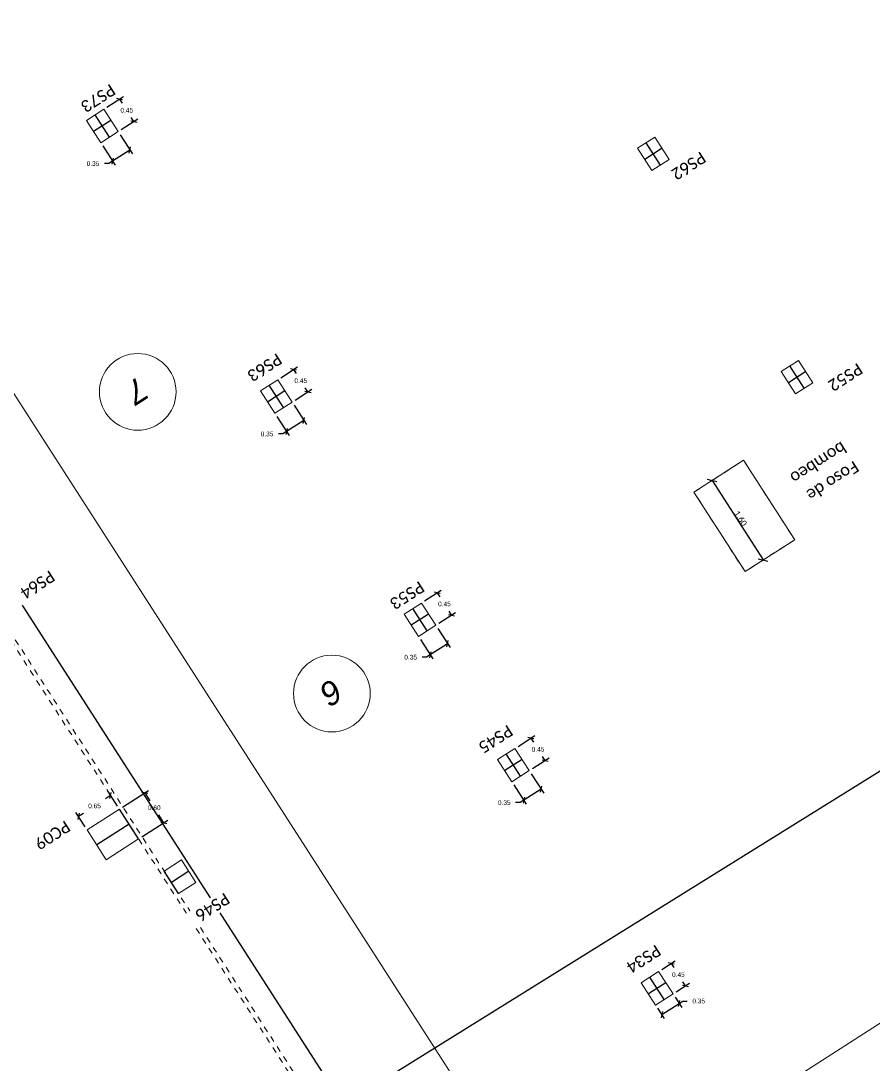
# Model space of a CAD drawing. Header units: metres. Extents: x 448 to 592, y 494 to 631.
# Drawn here: x 493.96 to 508.4, y 535.39 to 553.08 of the extents above; entities that cross this region are included whole.
import ezdxf

# ---------------------------------------------------------------- set-up
doc = ezdxf.new("R2010")
doc.units = ezdxf.units.M
doc.linetypes.add('Trazo general', pattern=[0.001875, 0.00125, -0.000625])
for name, color, linetype, lineweight, true_color in [('0-AR-TXT-1', 5, 'Continuous', 5, 0x0000ff), ('0-AR-TXT-2', 7, 'Continuous', 5, 0xae3800), ('00-AUX-4', 9, 'Trazo general', 5, 0x808080), ('00-AUX-6', 5, 'Trazo general', 5, 0x0000ff), ('00-AUX-7', 7, 'Continuous', 25, 0xff8000), ('CS-COTAS-1', 7, 'Continuous', 5, 0x0080c0)]:
    doc.layers.add(name, color=color, linetype=linetype, lineweight=lineweight, true_color=true_color)
for name, color, linetype, lineweight in [('0-AUX', 7, 'Continuous', 5), ('1-AR-PILARES', 7, 'Continuous', 5), ('1-AR-VISTA', 7, 'Continuous', 5), ('SECC_COTAS', 255, 'Continuous', 9)]:
    doc.layers.add(name, color=color, linetype=linetype, lineweight=lineweight)
doc.styles.add('Arial_I', font='ariali.ttf', dxfattribs={"height": 0.4})
doc.styles.add('Calibri', font='calibri.ttf', dxfattribs={"height": 0.2})
doc.styles.add('Calibri_2', font='calibri.ttf', dxfattribs={"height": 0.1})
doc.dimstyles.new('AIC_P_Azul', dxfattribs={"dimscale": 0.3048, "dimtxt": 0.117735, "dimasz": 0.393701, "dimexe": 0.098425, "dimexo": 0.262467, "dimgap": 0.032808, "dimtad": 1, "dimrnd": 0.01, "dimzin": 0, "dimdsep": 46, "dimtxsty": 'Calibri_2', "dimblk1": 'OBLIQUE', "dimblk2": 'OBLIQUE', "dimsah": 1, "dimcen": 0.09, "dimazin": 0, "dimtfac": 1, "dimtdec": 4, "dimtix": 1, "dimtmove": 0, "dimatfit": 3, "dimfxl": 1, "dimtvp": 1, "dimtolj": 1, "dimtzin": 0, "dimarcsym": 2})
doc.dimstyles.get("Standard").update_dxf_attribs({"dimtxt": 0.18, "dimasz": 0.18, "dimexe": 0.18, "dimexo": 0.0625, "dimgap": 0.09, "dimtad": 0, "dimtih": 1, "dimtoh": 1, "dimzin": 0, "dimdsep": 46, "dimtxsty": 'Standard', "dimcen": 0.09, "dimadec": 0, "dimazin": 0, "dimtfac": 1, "dimtdec": 4, "dimtofl": 0, "dimtmove": 0, "dimatfit": 3, "dimfxl": 1, "dimtolj": 1, "dimtzin": 0, "dimarcsym": 0})

# ---------------------------------------------------------------- blocks, each defined once
blk = doc.blocks.new('Rejilla - Extremo de rejilla-3554-Sótano 2 - STR')
at = {"layer": '0-AUX'}
blk.add_circle((0, 0), 0.0065, dxfattribs=at)
blk = doc.blocks.new('_Oblique')
at = {"color": 0, "linetype": 'ByBlock', "lineweight": -2}
blk.add_line((-0.5, -0.5), (0.5, 0.5), dxfattribs=at)
blk = doc.blocks.new('*D255')
at = {"layer": 'CS-COTAS-1', "color": 0, "lineweight": -2, "transparency": 16777216}
for p, q in [((505.675, 545.285), (505.645, 545.266)), ((505.671, 545.282), (506.536, 543.937)), ((506.54, 543.939), (506.511, 543.921))]:
    blk.add_line(p, q, dxfattribs=at)
at = {"layer": 'Defpoints', "color": 0, "transparency": 16777216}
for p in [(505.742, 545.328), (506.608, 543.983), (506.536, 543.937)]:
    blk.add_point(p, dxfattribs=at)
at = {"layer": 'CS-COTAS-1', "color": 0, "lineweight": -2, "transparency": 16777216, "xscale": 0.12, "yscale": 0.12, "zscale": 0.12}
for p, rotation in [((505.671, 545.282), 122.7553275663534), ((506.536, 543.937), 302.7553275663534)]:
    blk.add_blockref('_Oblique', p, dxfattribs=dict(at, rotation=rotation))
at = {"layer": 'CS-COTAS-1', "color": 0, "transparency": 16777216, "insert": (506.155, 544.643), "char_height": 0.1, "width": 0.34047, "attachment_point": 5, "rotation": 302.7553, "style": 'Calibri_2'}
blk.add_mtext('\\A1;1.60', dxfattribs=at)
blk = doc.blocks.new('*D449')
at = {"layer": 'Defpoints', "color": 0, "transparency": 16777216}
for p in [(505.01, 536.581), (504.716, 536.392), (505.114, 536.42)]:
    blk.add_point(p, dxfattribs=at)
at = {"layer": 'SECC_COTAS', "color": 0, "lineweight": -2, "transparency": 16777216}
for p, q in [((505.044, 536.529), (505.157, 536.353)), ((504.819, 536.231), (505.114, 536.42)), ((505.114, 536.42), (505.177, 536.461)), ((505.177, 536.461), (505.252, 536.461)), ((504.749, 536.339), (504.862, 536.164))]:
    blk.add_line(p, q, dxfattribs=at)
at = {"layer": 'SECC_COTAS', "color": 0, "lineweight": -2, "transparency": 16777216, "xscale": 0.075, "yscale": 0.075, "zscale": 0.075}
for p, rotation in [((505.114, 536.42), 32.75532756624251), ((504.819, 536.231), 212.7553275662425)]:
    blk.add_blockref('_Oblique', p, dxfattribs=dict(at, rotation=rotation))
at = {"layer": 'SECC_COTAS', "color": 0, "transparency": 16777216, "insert": (505.445, 536.461), "char_height": 0.08, "attachment_point": 5}
blk.add_mtext('\\A1;0.35', dxfattribs=at)
blk = doc.blocks.new('*D450')
at = {"layer": 'Defpoints', "color": 0, "transparency": 16777216}
for p in [(504.766, 536.96), (505.223, 536.719), (505.01, 536.581)]:
    blk.add_point(p, dxfattribs=at)
at = {"layer": 'SECC_COTAS', "color": 0, "lineweight": -2, "transparency": 16777216}
for p, q in [((504.819, 536.994), (505.047, 537.14)), ((504.98, 537.097), (505.024, 537.028)), ((505.062, 536.615), (505.29, 536.762)), ((505.223, 536.719), (505.179, 536.788))]:
    blk.add_line(p, q, dxfattribs=at)
at = {"layer": 'SECC_COTAS', "color": 0, "lineweight": -2, "transparency": 16777216, "xscale": 0.075, "yscale": 0.075, "zscale": 0.075}
for p, rotation in [((504.98, 537.097), 122.7553275662627), ((505.223, 536.719), 302.7553275662627)]:
    blk.add_blockref('_Oblique', p, dxfattribs=dict(at, rotation=rotation))
at = {"layer": 'SECC_COTAS', "color": 0, "transparency": 16777216, "insert": (505.101, 536.908), "char_height": 0.08, "attachment_point": 5}
blk.add_mtext('\\A1;0.45', dxfattribs=at)
blk = doc.blocks.new('*D462')
at = {"layer": 'Defpoints', "color": 0, "transparency": 16777216}
for p in [(495.48, 539.944), (495.628, 539.714), (495.082, 539.362)]:
    blk.add_point(p, dxfattribs=at)
at = {"layer": 'SECC_COTAS', "color": 0, "lineweight": -2, "transparency": 16777216}
for p, q in [((495.48, 539.944), (495.394, 539.888)), ((495.595, 539.766), (495.437, 540.011)), ((495.048, 539.414), (494.891, 539.659)), ((494.934, 539.592), (495.021, 539.648))]:
    blk.add_line(p, q, dxfattribs=at)
at = {"layer": 'SECC_COTAS', "color": 0, "lineweight": -2, "transparency": 16777216, "xscale": 0.075, "yscale": 0.075, "zscale": 0.075}
for p, rotation in [((495.48, 539.944), 32.75532756627037), ((494.934, 539.592), 212.7553275662704)]:
    blk.add_blockref('_Oblique', p, dxfattribs=dict(at, rotation=rotation))
at = {"layer": 'SECC_COTAS', "color": 0, "transparency": 16777216, "insert": (495.207, 539.768), "char_height": 0.08, "attachment_point": 5}
blk.add_mtext('\\A1;0.65', dxfattribs=at)
blk = doc.blocks.new('*D463')
at = {"layer": 'Defpoints', "color": 0, "transparency": 16777216}
for p in [(495.628, 539.714), (496.381, 539.484), (495.953, 539.209)]:
    blk.add_point(p, dxfattribs=at)
at = {"layer": 'SECC_COTAS', "color": 0, "lineweight": -2, "transparency": 16777216}
for p, q in [((495.681, 539.747), (496.124, 540.032)), ((496.057, 539.989), (496.142, 539.857)), ((496.381, 539.484), (496.296, 539.617)), ((496.006, 539.243), (496.449, 539.528))]:
    blk.add_line(p, q, dxfattribs=at)
at = {"layer": 'SECC_COTAS', "color": 0, "lineweight": -2, "transparency": 16777216, "xscale": 0.075, "yscale": 0.075, "zscale": 0.075}
for p, rotation in [((496.057, 539.989), 122.7553268014), ((496.381, 539.484), 302.7553268014)]:
    blk.add_blockref('_Oblique', p, dxfattribs=dict(at, rotation=rotation))
at = {"layer": 'SECC_COTAS', "color": 0, "transparency": 16777216, "insert": (496.219, 539.737), "char_height": 0.08, "attachment_point": 5}
blk.add_mtext('\\A1;0.60', dxfattribs=at)
blk = doc.blocks.new('*D519')
at = {"layer": 'Defpoints', "color": 0, "transparency": 16777216}
for p in [(495.631, 551.749), (495.363, 551.576), (495.606, 551.198)]:
    blk.add_point(p, dxfattribs=at)
at = {"layer": 'SECC_COTAS', "color": 0, "lineweight": -2, "transparency": 16777216}
for p, q in [((495.415, 551.61), (495.699, 551.792)), ((495.631, 551.749), (495.676, 551.68)), ((495.659, 551.232), (495.942, 551.414)), ((495.875, 551.37), (495.83, 551.44))]:
    blk.add_line(p, q, dxfattribs=at)
at = {"layer": 'SECC_COTAS', "color": 0, "lineweight": -2, "transparency": 16777216, "xscale": 0.075, "yscale": 0.075, "zscale": 0.075}
for p, rotation in [((495.631, 551.749), 122.7553275664444), ((495.875, 551.37), 302.7553275664445)]:
    blk.add_blockref('_Oblique', p, dxfattribs=dict(at, rotation=rotation))
at = {"layer": 'SECC_COTAS', "color": 0, "transparency": 16777216, "insert": (495.753, 551.56), "char_height": 0.08, "attachment_point": 5}
blk.add_mtext('\\A1;0.45', dxfattribs=at)
blk = doc.blocks.new('*D520')
at = {"layer": 'Defpoints', "color": 0, "transparency": 16777216}
for p in [(495.606, 551.198), (495.312, 551.008), (495.512, 550.697)]:
    blk.add_point(p, dxfattribs=at)
at = {"layer": 'SECC_COTAS', "color": 0, "lineweight": -2, "transparency": 16777216}
for p, q in [((495.64, 551.145), (495.85, 550.819)), ((495.346, 550.956), (495.556, 550.63)), ((495.807, 550.886), (495.512, 550.697)), ((495.512, 550.697), (495.449, 550.656)), ((495.449, 550.656), (495.374, 550.656))]:
    blk.add_line(p, q, dxfattribs=at)
at = {"layer": 'SECC_COTAS', "color": 0, "lineweight": -2, "transparency": 16777216, "xscale": 0.075, "yscale": 0.075, "zscale": 0.075}
for p, rotation in [((495.807, 550.886), 32.75532756637998), ((495.512, 550.697), 212.75532756638)]:
    blk.add_blockref('_Oblique', p, dxfattribs=dict(at, rotation=rotation))
at = {"layer": 'SECC_COTAS', "color": 0, "transparency": 16777216, "insert": (495.181, 550.656), "char_height": 0.08, "attachment_point": 5}
blk.add_mtext('\\A1;0.35', dxfattribs=at)
blk = doc.blocks.new('*D521')
at = {"layer": 'Defpoints', "color": 0, "transparency": 16777216}
for p in [(498.58, 547.166), (498.312, 546.993), (498.555, 546.614)]:
    blk.add_point(p, dxfattribs=at)
at = {"layer": 'SECC_COTAS', "color": 0, "lineweight": -2, "transparency": 16777216}
for p, q in [((498.364, 547.027), (498.647, 547.209)), ((498.58, 547.166), (498.625, 547.096)), ((498.608, 546.648), (498.891, 546.83)), ((498.824, 546.787), (498.779, 546.856))]:
    blk.add_line(p, q, dxfattribs=at)
at = {"layer": 'SECC_COTAS', "color": 0, "lineweight": -2, "transparency": 16777216, "xscale": 0.075, "yscale": 0.075, "zscale": 0.075}
for p, rotation in [((498.58, 547.166), 122.7553275664852), ((498.824, 546.787), 302.7553275664853)]:
    blk.add_blockref('_Oblique', p, dxfattribs=dict(at, rotation=rotation))
at = {"layer": 'SECC_COTAS', "color": 0, "transparency": 16777216, "insert": (498.702, 546.976), "char_height": 0.08, "attachment_point": 5}
blk.add_mtext('\\A1;0.45', dxfattribs=at)
blk = doc.blocks.new('*D522')
at = {"layer": 'Defpoints', "color": 0, "transparency": 16777216}
for p in [(498.555, 546.614), (498.261, 546.425), (498.461, 546.114)]:
    blk.add_point(p, dxfattribs=at)
at = {"layer": 'SECC_COTAS', "color": 0, "lineweight": -2, "transparency": 16777216}
for p, q in [((498.589, 546.562), (498.799, 546.236)), ((498.295, 546.372), (498.504, 546.046)), ((498.755, 546.303), (498.461, 546.114)), ((498.461, 546.114), (498.398, 546.073)), ((498.398, 546.073), (498.323, 546.073))]:
    blk.add_line(p, q, dxfattribs=at)
at = {"layer": 'SECC_COTAS', "color": 0, "lineweight": -2, "transparency": 16777216, "xscale": 0.075, "yscale": 0.075, "zscale": 0.075}
for p, rotation in [((498.755, 546.303), 32.75532756637998), ((498.461, 546.114), 212.75532756638)]:
    blk.add_blockref('_Oblique', p, dxfattribs=dict(at, rotation=rotation))
at = {"layer": 'SECC_COTAS', "color": 0, "transparency": 16777216, "insert": (498.13, 546.073), "char_height": 0.08, "attachment_point": 5}
blk.add_mtext('\\A1;0.35', dxfattribs=at)
blk = doc.blocks.new('*D523')
at = {"layer": 'Defpoints', "color": 0, "transparency": 16777216}
for p in [(501.015, 543.381), (500.746, 543.208), (500.99, 542.83)]:
    blk.add_point(p, dxfattribs=at)
at = {"layer": 'SECC_COTAS', "color": 0, "lineweight": -2, "transparency": 16777216}
for p, q in [((500.799, 543.242), (501.082, 543.424)), ((501.015, 543.381), (501.059, 543.312)), ((501.258, 543.003), (501.214, 543.072)), ((501.042, 542.864), (501.326, 543.046))]:
    blk.add_line(p, q, dxfattribs=at)
at = {"layer": 'SECC_COTAS', "color": 0, "lineweight": -2, "transparency": 16777216, "xscale": 0.075, "yscale": 0.075, "zscale": 0.075}
for p, rotation in [((501.015, 543.381), 122.7553275664852), ((501.258, 543.003), 302.7553275664853)]:
    blk.add_blockref('_Oblique', p, dxfattribs=dict(at, rotation=rotation))
at = {"layer": 'SECC_COTAS', "color": 0, "transparency": 16777216, "insert": (501.137, 543.192), "char_height": 0.08, "attachment_point": 5}
blk.add_mtext('\\A1;0.45', dxfattribs=at)
blk = doc.blocks.new('*D524')
at = {"layer": 'Defpoints', "color": 0, "transparency": 16777216}
for p in [(500.99, 542.83), (500.695, 542.641), (500.896, 542.329)]:
    blk.add_point(p, dxfattribs=at)
at = {"layer": 'SECC_COTAS', "color": 0, "lineweight": -2, "transparency": 16777216}
for p, q in [((501.024, 542.777), (501.233, 542.451)), ((500.729, 542.588), (500.939, 542.262)), ((501.19, 542.518), (500.896, 542.329)), ((500.833, 542.289), (500.758, 542.289)), ((500.896, 542.329), (500.833, 542.289))]:
    blk.add_line(p, q, dxfattribs=at)
at = {"layer": 'SECC_COTAS', "color": 0, "lineweight": -2, "transparency": 16777216, "xscale": 0.075, "yscale": 0.075, "zscale": 0.075}
for p, rotation in [((501.19, 542.518), 32.75532756637998), ((500.896, 542.329), 212.75532756638)]:
    blk.add_blockref('_Oblique', p, dxfattribs=dict(at, rotation=rotation))
at = {"layer": 'SECC_COTAS', "color": 0, "transparency": 16777216, "insert": (500.564, 542.289), "char_height": 0.08, "attachment_point": 5}
blk.add_mtext('\\A1;0.35', dxfattribs=at)
blk = doc.blocks.new('*D525')
at = {"layer": 'Defpoints', "color": 0, "transparency": 16777216}
for p in [(502.6, 540.917), (502.332, 540.744), (502.575, 540.366)]:
    blk.add_point(p, dxfattribs=at)
at = {"layer": 'SECC_COTAS', "color": 0, "lineweight": -2, "transparency": 16777216}
for p, q in [((502.384, 540.778), (502.667, 540.96)), ((502.6, 540.917), (502.645, 540.848)), ((502.844, 540.539), (502.799, 540.608)), ((502.628, 540.4), (502.911, 540.582))]:
    blk.add_line(p, q, dxfattribs=at)
at = {"layer": 'SECC_COTAS', "color": 0, "lineweight": -2, "transparency": 16777216, "xscale": 0.075, "yscale": 0.075, "zscale": 0.075}
for p, rotation in [((502.6, 540.917), 122.7553275664852), ((502.844, 540.539), 302.7553275664853)]:
    blk.add_blockref('_Oblique', p, dxfattribs=dict(at, rotation=rotation))
at = {"layer": 'SECC_COTAS', "color": 0, "transparency": 16777216, "insert": (502.722, 540.728), "char_height": 0.08, "attachment_point": 5}
blk.add_mtext('\\A1;0.45', dxfattribs=at)
blk = doc.blocks.new('*D526')
at = {"layer": 'Defpoints', "color": 0, "transparency": 16777216}
for p in [(502.575, 540.366), (502.281, 540.176), (502.481, 539.865)]:
    blk.add_point(p, dxfattribs=at)
at = {"layer": 'SECC_COTAS', "color": 0, "lineweight": -2, "transparency": 16777216}
for p, q in [((502.609, 540.313), (502.819, 539.987)), ((502.315, 540.124), (502.524, 539.798)), ((502.775, 540.054), (502.481, 539.865)), ((502.418, 539.824), (502.343, 539.824)), ((502.481, 539.865), (502.418, 539.824))]:
    blk.add_line(p, q, dxfattribs=at)
at = {"layer": 'SECC_COTAS', "color": 0, "lineweight": -2, "transparency": 16777216, "xscale": 0.075, "yscale": 0.075, "zscale": 0.075}
for p, rotation in [((502.775, 540.054), 32.75532756637998), ((502.481, 539.865), 212.75532756638)]:
    blk.add_blockref('_Oblique', p, dxfattribs=dict(at, rotation=rotation))
at = {"layer": 'SECC_COTAS', "color": 0, "transparency": 16777216, "insert": (502.15, 539.824), "char_height": 0.08, "attachment_point": 5}
blk.add_mtext('\\A1;0.35', dxfattribs=at)

msp = doc.modelspace()

# ---------------------------------------------------------------- linework, layer by layer
at = {"color": 6}
msp.add_lwpolyline([(465.949, 555.386), (480.253, 564.537), (499.418, 534.7), (512.854, 543.061), (512.692, 544.371)], dxfattribs=at)
at = {"layer": '00-AUX-4'}
for p, q in [((505.365, 545.086), (506.206, 545.627)), ((506.206, 545.627), (507.072, 544.281)), ((506.231, 543.74), (505.365, 545.086)), ((507.072, 544.281), (506.231, 543.74))]:
    msp.add_line(p, q, dxfattribs=at)
at = {"layer": '00-AUX-6'}
for p, q in [((480.157, 563.762), (505.075, 525.03)), ((480.229, 563.778), (505.134, 525.068))]:
    msp.add_line(p, q, dxfattribs=at)
at = {"layer": '00-AUX-7', "color": 1}
for p, q in [((495.485, 551.387), (495.19, 551.198)), ((495.459, 551.103), (495.216, 551.482)), ((498.433, 546.804), (498.139, 546.614)), ((498.408, 546.52), (498.164, 546.898)), ((502.428, 540.271), (502.184, 540.65)), ((502.453, 540.555), (502.159, 540.366)), ((495.953, 539.209), (495.628, 539.714)), ((495.791, 539.461), (495.244, 539.11)), ((504.888, 536.771), (504.594, 536.581)), ((504.863, 536.487), (504.619, 536.865))]:
    msp.add_line(p, q, dxfattribs=at)
at = {"layer": '00-AUX-7'}
for p, q in [((504.825, 550.916), (504.531, 550.726)), ((504.799, 550.632), (504.556, 551.01)), ((507.234, 546.847), (506.991, 547.226)), ((507.26, 547.131), (506.965, 546.942)), ((500.843, 542.735), (500.599, 543.114)), ((500.868, 543.019), (500.574, 542.83)), ((496.631, 538.284), (496.388, 538.662)), ((496.804, 538.663), (496.51, 538.473))]:
    msp.add_line(p, q, dxfattribs=at)
at = {"layer": '1-AR-PILARES'}
for p, q in [((495.363, 551.576), (495.069, 551.387)), ((495.606, 551.198), (495.363, 551.576)), ((495.069, 551.387), (495.312, 551.008)), ((495.312, 551.008), (495.606, 551.198)), ((504.703, 551.105), (504.409, 550.915)), ((504.947, 550.726), (504.703, 551.105)), ((504.409, 550.915), (504.652, 550.537)), ((504.652, 550.537), (504.947, 550.726)), ((507.138, 547.32), (506.844, 547.131)), ((507.381, 546.942), (507.138, 547.32)), ((498.312, 546.993), (498.017, 546.803)), ((498.555, 546.614), (498.312, 546.993)), ((506.844, 547.131), (507.087, 546.753)), ((498.017, 546.803), (498.261, 546.425)), ((507.087, 546.753), (507.381, 546.942)), ((498.261, 546.425), (498.555, 546.614)), ((500.746, 543.208), (500.452, 543.019)), ((500.99, 542.83), (500.746, 543.208)), ((500.452, 543.019), (500.695, 542.641)), ((500.695, 542.641), (500.99, 542.83)), ((502.332, 540.744), (502.037, 540.555)), ((502.575, 540.366), (502.332, 540.744)), ((502.037, 540.555), (502.281, 540.176)), ((502.281, 540.176), (502.575, 540.366)), ((495.628, 539.714), (495.082, 539.362)), ((495.082, 539.362), (495.406, 538.857)), ((495.406, 538.857), (495.953, 539.209)), ((496.682, 538.852), (496.388, 538.662)), ((496.926, 538.473), (496.682, 538.852)), ((496.388, 538.662), (496.631, 538.284)), ((496.631, 538.284), (496.926, 538.473)), ((504.766, 536.96), (504.472, 536.77)), ((505.01, 536.581), (504.766, 536.96)), ((504.472, 536.77), (504.716, 536.392)), ((504.716, 536.392), (505.01, 536.581))]:
    msp.add_line(p, q, dxfattribs=at)
at = {"layer": '1-AR-VISTA'}
for p, q in [((506.34, 527.326), (468.399, 586.299)), ((565.365, 572.662), (502.99, 532.533)), ((505.365, 545.086), (506.206, 545.627)), ((506.206, 545.627), (507.072, 544.281)), ((506.231, 543.74), (505.365, 545.086)), ((507.072, 544.281), (506.231, 543.74))]:
    msp.add_line(p, q, dxfattribs=at)

# ---------------------------------------------------------------- block references
at = {"layer": '0-AUX', "xscale": 99.99999999999993, "yscale": 99.99999999999993, "zscale": 99.99999999999993, "rotation": 302.7553275663499}
for p in [(495.939, 546.787), (499.229, 541.673)]:
    msp.add_blockref('Rejilla - Extremo de rejilla-3554-Sótano 2 - STR', p, dxfattribs=at)

# ---------------------------------------------------------------- dimensions: what is measured, and where the dimension line sits
at = {"layer": 'SECC_COTAS'}
for p1, p2, distance, override, picture, middle in [((495.606, 551.198), (495.312, 551.008), 0.37, {"dimtxt": 0.08, "dimasz": 0.075, "dimexe": 0.08, "dimgap": 0.08, "dimblk1": 'Oblique', "dimblk2": 'Oblique', "dimsah": 1}, '*D520', (495.181, 550.656)), ((498.555, 546.614), (498.261, 546.425), 0.37, {"dimtxt": 0.08, "dimasz": 0.075, "dimexe": 0.08, "dimgap": 0.08, "dimblk1": 'Oblique', "dimblk2": 'Oblique', "dimsah": 1}, '*D522', (498.13, 546.073)), ((500.99, 542.83), (500.695, 542.641), 0.37, {"dimtxt": 0.08, "dimasz": 0.075, "dimexe": 0.08, "dimgap": 0.08, "dimblk1": 'Oblique', "dimblk2": 'Oblique', "dimsah": 1}, '*D524', (500.564, 542.289)), ((502.575, 540.366), (502.281, 540.176), 0.37, {"dimtxt": 0.08, "dimasz": 0.075, "dimexe": 0.08, "dimgap": 0.08, "dimblk1": 'Oblique', "dimblk2": 'Oblique', "dimsah": 1}, '*D526', (502.15, 539.824)), ((495.628, 539.714), (495.953, 539.209), 0.509, {"dimtxt": 0.08, "dimasz": 0.075, "dimexe": 0.08, "dimgap": 0.08, "dimdec": 2, "dimblk1": 'Oblique', "dimblk2": 'Oblique', "dimsah": 1}, '*D463', (496.219, 539.737)), ((504.716, 536.392), (505.01, 536.581), -0.192, {"dimtxt": 0.08, "dimasz": 0.075, "dimexe": 0.08, "dimgap": 0.08, "dimdec": 2, "dimblk1": 'Oblique', "dimblk2": 'Oblique', "dimsah": 1}, '*D449', (505.445, 536.461))]:
    dim = msp.add_aligned_dim(p1=p1, p2=p2, distance=distance, dimstyle='Standard', override=override, dxfattribs=at)
    dim.commit()
    dim.dimension.update_dxf_attribs({"geometry": picture, "text_midpoint": middle})

# ---------------------------------------------------------------- next in the draw order: texts
at = {"layer": '0-AR-TXT-1', "color": 3, "char_height": 0.2, "width": 0.79367, "attachment_point": 1, "rotation": 212.7553, "style": 'Calibri', "bg_fill": 3, "box_fill_scale": 1.25, "bg_fill_color": 256, "bg_fill_true_color": 13158600, "bg_fill_transparency": 0}
for s, insert in [('PS73', (495.584, 551.846)), ('PS63', (498.407, 547.283)), ('PS53', (500.821, 543.42)), ('PS45', (502.32, 540.983)), ('PC09', (494.82, 539.361))]:
    msp.add_mtext(s, dxfattribs=dict(at, insert=insert))
at = {"layer": '0-AR-TXT-1', "insert": (508.184, 545.458), "char_height": 0.2, "width": 1.29873, "attachment_point": 1, "rotation": 212.7553, "style": 'Calibri', "bg_fill": 3, "box_fill_scale": 1.25, "bg_fill_color": 256, "bg_fill_true_color": 13158600, "bg_fill_transparency": 0}
msp.add_mtext('Foso de ', dxfattribs=at)
at = {"layer": '0-AR-TXT-2', "char_height": 0.2, "width": 0.7616, "attachment_point": 1, "rotation": 212.7553, "style": 'Calibri', "bg_fill": 3, "box_fill_scale": 1.25, "bg_fill_color": 256, "bg_fill_true_color": 13158600, "bg_fill_transparency": 0}
for s, insert in [('PS62', (505.591, 550.699)), ('PS52', (508.248, 547.117)), ('PS64', (494.558, 543.601)), ('PS46', (497.522, 538.137))]:
    msp.add_mtext(s, dxfattribs=dict(at, insert=insert))
at = {"layer": '0-AR-TXT-2', "color": 3, "insert": (504.829, 537.257), "char_height": 0.2, "width": 0.7616, "attachment_point": 1, "rotation": 212.7553, "style": 'Calibri', "bg_fill": 3, "box_fill_scale": 1.25, "bg_fill_color": 256, "bg_fill_true_color": 13158600, "bg_fill_transparency": 0}
msp.add_mtext('PS34', dxfattribs=at)
at = {"layer": '0-AUX', "char_height": 0.4, "width": 0.37679, "attachment_point": 1, "rotation": 212.7553, "style": 'Arial_I', "bg_fill": 3, "box_fill_scale": 1.25, "bg_fill_color": 256, "bg_fill_true_color": 13158600, "bg_fill_transparency": 0}
for s, insert in [('\\fArial|b0|i1|c0|p34|;7', (496.17, 546.72)), ('\\fArial|b0|i1|c0|p34|;6', (499.46, 541.607))]:
    msp.add_mtext(s, dxfattribs=dict(at, insert=insert))

# ---------------------------------------------------------------- next in the draw order: texts
at = {"layer": '0-AR-TXT-1', "insert": (507.973, 545.787), "char_height": 0.2, "width": 1.29873, "attachment_point": 1, "rotation": 212.7553, "style": 'Calibri', "bg_fill": 3, "box_fill_scale": 1.25, "bg_fill_color": 256, "bg_fill_true_color": 13158600, "bg_fill_transparency": 0}
msp.add_mtext('bombeo', dxfattribs=at)

# ---------------------------------------------------------------- next in the draw order: dimensions: what is measured, and where the dimension line sits
at = {"layer": 'SECC_COTAS'}
for p1, p2, distance, override, picture, middle in [((495.606, 551.198), (495.363, 551.576), -0.319, {"dimtxt": 0.08, "dimasz": 0.075, "dimexe": 0.08, "dimgap": 0.08, "dimblk1": 'Oblique', "dimblk2": 'Oblique', "dimsah": 1}, '*D519', (495.753, 551.56)), ((498.555, 546.614), (498.312, 546.993), -0.319, {"dimtxt": 0.08, "dimasz": 0.075, "dimexe": 0.08, "dimgap": 0.08, "dimblk1": 'Oblique', "dimblk2": 'Oblique', "dimsah": 1}, '*D521', (498.702, 546.976)), ((500.99, 542.83), (500.746, 543.208), -0.319, {"dimtxt": 0.08, "dimasz": 0.075, "dimexe": 0.08, "dimgap": 0.08, "dimblk1": 'Oblique', "dimblk2": 'Oblique', "dimsah": 1}, '*D523', (501.137, 543.192)), ((502.575, 540.366), (502.332, 540.744), -0.319, {"dimtxt": 0.08, "dimasz": 0.075, "dimexe": 0.08, "dimgap": 0.08, "dimblk1": 'Oblique', "dimblk2": 'Oblique', "dimsah": 1}, '*D525', (502.722, 540.728)), ((495.082, 539.362), (495.628, 539.714), 0.273, {"dimtxt": 0.08, "dimasz": 0.075, "dimexe": 0.08, "dimgap": 0.08, "dimdec": 2, "dimblk1": 'Oblique', "dimblk2": 'Oblique', "dimsah": 1}, '*D462', (495.207, 539.768)), ((504.766, 536.96), (505.01, 536.581), 0.254, {"dimtxt": 0.08, "dimasz": 0.075, "dimexe": 0.08, "dimgap": 0.08, "dimdec": 2, "dimblk1": 'Oblique', "dimblk2": 'Oblique', "dimsah": 1}, '*D450', (505.101, 536.908))]:
    dim = msp.add_aligned_dim(p1=p1, p2=p2, distance=distance, dimstyle='Standard', override=override, dxfattribs=at)
    dim.commit()
    dim.dimension.update_dxf_attribs({"geometry": picture, "text_midpoint": middle})

# ---------------------------------------------------------------- next in the draw order: dimensions: what is measured, and where the dimension line sits
at = {"layer": 'CS-COTAS-1'}
dim = msp.add_linear_dim(base=(506.536, 543.937), p1=(505.742, 545.328), p2=(506.608, 543.983), angle=302.7553, dimstyle='AIC_P_Azul', override={"dimpost": '<>', "dimfxl": 1.6}, dxfattribs=at)
dim.commit()
dim.dimension.update_dxf_attribs({"geometry": '*D255', "text_midpoint": (506.155, 544.643)})

doc.saveas('drawing.dxf')
